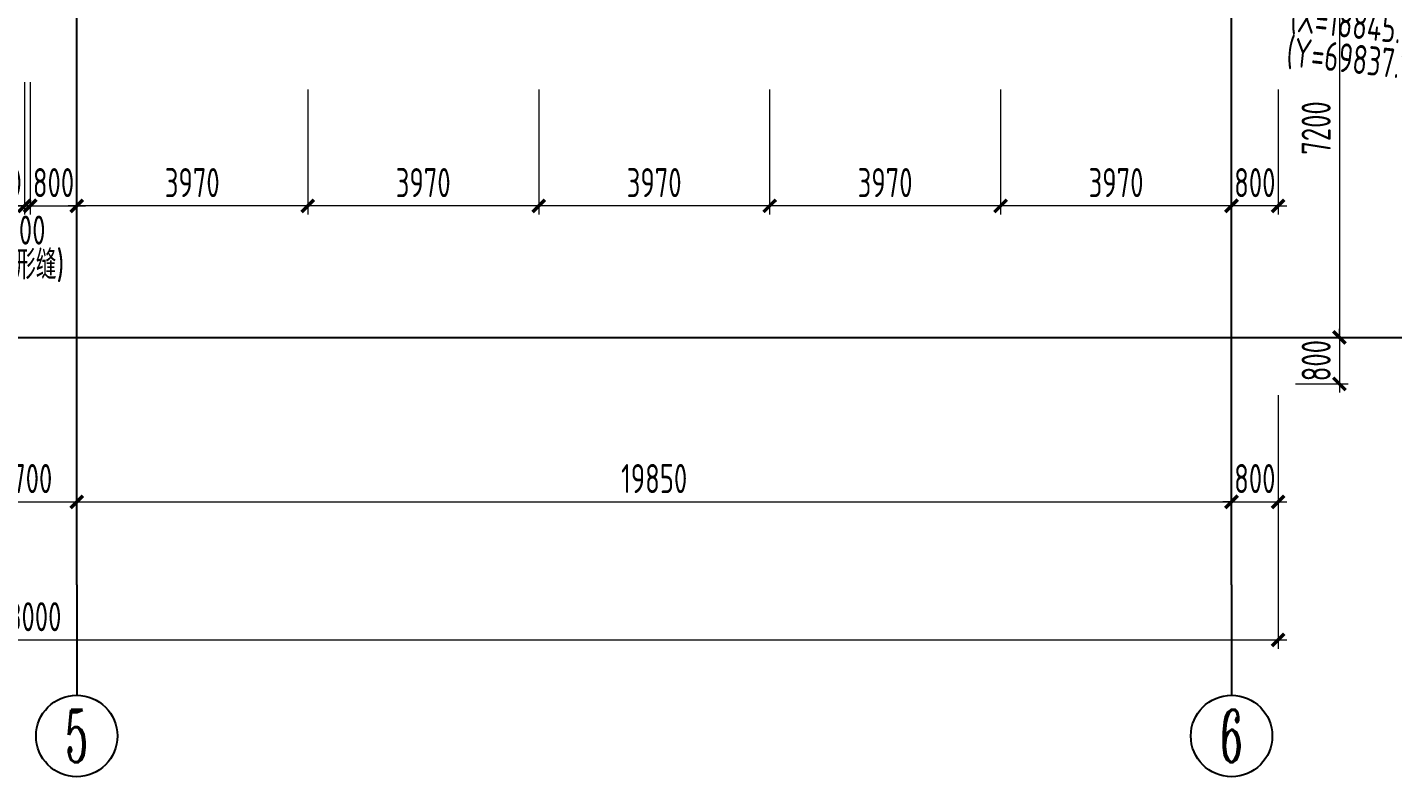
# Model space of a CAD drawing. Header units: millimetres. Extents: x -1003406 to 3312184, y 81337 to 716393.
# Drawn here: x 2051747 to 2075217, y 427185 to 440069 of the extents above; entities that cross this region are included whole.
import ezdxf
from ezdxf.enums import TextEntityAlignment as Align

# ---------------------------------------------------------------- set-up
doc = ezdxf.new("R2010")
doc.units = ezdxf.units.MM
doc.header["$LTSCALE"] = 10
doc.linetypes.add('DOTE', pattern=[2.42, 2, -0.2, 0.02, -0.2])
doc.layers.get('0').update_dxf_attribs({"linetype": 'CONTINUOUS'})
doc.layers.get('Defpoints').update_dxf_attribs({"linetype": 'CONTINUOUS'})
for name, color, linetype in [('AXIS', 3, 'CONTINUOUS'), ('AXIS_TEXT', 7, 'CONTINUOUS'), ('DIM', 3, 'CONTINUOUS'), ('DOTE', 1, 'DOTE'), ('变形缝', 4, 'CONTINUOUS'), ('砖块-sk', 252, 'CONTINUOUS')]:
    doc.layers.add(name, color=color, linetype=linetype)
doc.layers.add('文字及标注', color=3, linetype='CONTINUOUS', lineweight=15)
doc.layers.add('标注', color=7, linetype='CONTINUOUS', lineweight=9)
doc.styles.add('_TCH_AXIS', font='COMPLEX', dxfattribs={"bigfont": 'GBCBIG'})
doc.styles.add('COMPLEX', font='COMPLEX.shx')
doc.styles.add('TCCAD_Dimension', font='Tssdeng.shx', dxfattribs={"width": 0.7, "bigfont": 'hztxt.shx'})
doc.styles.add('TSSD_CHINA', font='tssdeng.shx', dxfattribs={"width": 0.8, "height": 8, "bigfont": 'tssdchn.shx'})
doc.styles.add('TSSD_Dimension', font='Tssdeng.shx', dxfattribs={"width": 0.7, "bigfont": 'hztxt.shx'})
doc.dimstyles.new('TSSD_100_150', dxfattribs={"dimtxt": 500, "dimasz": 150, "dimexe": 150, "dimexo": 300, "dimgap": 150, "dimtad": 1, "dimdec": 0, "dimzin": 0, "dimdsep": 46, "dimtxsty": 'TSSD_Dimension', "dimblk": 'ARCHTICK', "dimcen": 0, "dimdle": 150, "dimclrt": 7, "dimadec": 0, "dimazin": 0, "dimtfac": 1, "dimtdec": 0, "dimtix": 1, "dimtmove": 2, "dimatfit": 3, "dimfxl": 1, "dimtolj": 1, "dimtzin": 0, "dimarcsym": 0})

# ---------------------------------------------------------------- blocks, each defined once
blk = doc.blocks.new('_ArchTick')
at = {"color": 0, "const_width": 0.4}
blk.add_lwpolyline([(-0.71, -0.71), (0.71, 0.71)], dxfattribs=at)
blk = doc.blocks.new('*D770')
at = {"layer": 'Defpoints', "color": 0, "transparency": 16777216}
for p in [(1253323, 251220), (1296323, 251220), (1296323, 246818)]:
    blk.add_point(p, dxfattribs=at)
at = {"layer": 'DIM', "color": 0, "lineweight": -2, "transparency": 16777216}
for p, q in [((1253323, 250920), (1253323, 246668)), ((1296323, 250920), (1296323, 246668)), ((1253173, 246818), (1296473, 246818))]:
    blk.add_line(p, q, dxfattribs=at)
at = {"layer": 'DIM', "color": 0, "lineweight": -2, "transparency": 16777216, "xscale": 150, "yscale": 150, "zscale": 150, "rotation": 180}
blk.add_blockref('_ArchTick', (1253323, 246818), dxfattribs=at)
at = {"layer": 'DIM', "color": 0, "lineweight": -2, "transparency": 16777216, "xscale": 150, "yscale": 150, "zscale": 150}
blk.add_blockref('_ArchTick', (1296323, 246818), dxfattribs=at)
at = {"layer": 'DIM', "color": 7, "transparency": 16777216, "insert": (1274823, 247218), "char_height": 500, "attachment_point": 5, "style": 'TSSD_Dimension'}
blk.add_mtext('\\A1;43000', dxfattribs=at)
blk = doc.blocks.new('_axiso')
blk.add_circle((0, 0), 0.5)
at = {"layer": 'AXIS_TEXT', "style": 'COMPLEX', "width": 1.041667}
blk.add_attdef('A', text='', height=0.56, dxfattribs=at).set_placement((-0.25, -0.28), (0.25, -0.28), align=Align.FIT)
blk = doc.blocks.new('*D707')
at = {"layer": 'Defpoints', "color": 0, "transparency": 16777216}
for p in [(1274773, 256707), (1273973, 256416), (1274773, 254281)]:
    blk.add_point(p, dxfattribs=at)
at = {"layer": 'DIM', "color": 0, "lineweight": -2, "transparency": 16777216}
for p, q in [((1274773, 256407), (1274773, 254131)), ((1273973, 256116), (1273973, 254131)), ((1273973, 254281), (1273823, 254281)), ((1273973, 254281), (1274773, 254281)), ((1274773, 254281), (1274923, 254281))]:
    blk.add_line(p, q, dxfattribs=at)
at = {"layer": 'DIM', "color": 0, "lineweight": -2, "transparency": 16777216, "xscale": 150, "yscale": 150, "zscale": 150}
for p, rotation in [((1273973, 254281), 1.667546101202788e-09), ((1274773, 254281), 180.0000000016676)]:
    blk.add_blockref('_ArchTick', p, dxfattribs=dict(at, rotation=rotation))
at = {"layer": 'DIM', "color": 7, "transparency": 16777216, "insert": (1274373, 254681), "char_height": 500, "attachment_point": 5, "rotation": 0, "style": 'TSSD_Dimension'}
blk.add_mtext('\\A1;800', dxfattribs=at)
blk = doc.blocks.new('*D708')
at = {"layer": 'Defpoints', "color": 0, "transparency": 16777216}
for p in [(1275673, 251327), (1295523, 251327), (1295523, 249193)]:
    blk.add_point(p, dxfattribs=at)
at = {"layer": 'DIM', "color": 0, "lineweight": -2, "transparency": 16777216}
for p, q in [((1275673, 251027), (1275673, 249043)), ((1295523, 251027), (1295523, 249043)), ((1275523, 249193), (1295673, 249193))]:
    blk.add_line(p, q, dxfattribs=at)
at = {"layer": 'DIM', "color": 0, "lineweight": -2, "transparency": 16777216, "xscale": 150, "yscale": 150, "zscale": 150}
for p, rotation in [((1275673, 249193), 180.0000000016676), ((1295523, 249193), 1.667526652835144e-09)]:
    blk.add_blockref('_ArchTick', p, dxfattribs=dict(at, rotation=rotation))
at = {"layer": 'DIM', "color": 7, "transparency": 16777216, "insert": (1285598, 249593), "char_height": 500, "attachment_point": 5, "rotation": 0, "style": 'TSSD_Dimension'}
blk.add_mtext('\\A1;19850', dxfattribs=at)
blk = doc.blocks.new('*D709')
at = {"layer": 'Defpoints', "color": 0, "transparency": 16777216}
for p in [(1295523, 251327), (1296323, 251327), (1296323, 249193)]:
    blk.add_point(p, dxfattribs=at)
at = {"layer": 'DIM', "color": 0, "lineweight": -2, "transparency": 16777216}
for p, q in [((1295523, 251027), (1295523, 249043)), ((1296323, 251027), (1296323, 249043)), ((1295523, 249193), (1295373, 249193)), ((1295523, 249193), (1296323, 249193)), ((1296323, 249193), (1296473, 249193))]:
    blk.add_line(p, q, dxfattribs=at)
at = {"layer": 'DIM', "color": 0, "lineweight": -2, "transparency": 16777216, "xscale": 150, "yscale": 150, "zscale": 150}
for p, rotation in [((1295523, 249193), 1.667546101202788e-09), ((1296323, 249193), 180.0000000016676)]:
    blk.add_blockref('_ArchTick', p, dxfattribs=dict(at, rotation=rotation))
at = {"layer": 'DIM', "color": 7, "transparency": 16777216, "insert": (1295923, 249593), "char_height": 500, "attachment_point": 5, "rotation": 0, "style": 'TSSD_Dimension'}
blk.add_mtext('\\A1;800', dxfattribs=at)
blk = doc.blocks.new('*D710')
at = {"layer": 'Defpoints', "color": 0, "transparency": 16777216}
for p in [(1274773, 256707), (1274873, 256707), (1274873, 254281)]:
    blk.add_point(p, dxfattribs=at)
at = {"layer": 'DIM', "color": 0, "lineweight": -2, "transparency": 16777216}
for p, q in [((1274773, 256407), (1274773, 254131)), ((1274873, 256407), (1274873, 254131)), ((1274773, 254281), (1274623, 254281)), ((1274773, 254281), (1274873, 254281)), ((1274873, 254281), (1275023, 254281))]:
    blk.add_line(p, q, dxfattribs=at)
at = {"layer": 'DIM', "color": 0, "lineweight": -2, "transparency": 16777216, "xscale": 150, "yscale": 150, "zscale": 150}
blk.add_blockref('_ArchTick', (1274773, 254281), dxfattribs=at)
at = {"layer": 'DIM', "color": 0, "lineweight": -2, "transparency": 16777216, "xscale": 150, "yscale": 150, "zscale": 150, "rotation": 180}
blk.add_blockref('_ArchTick', (1274873, 254281), dxfattribs=at)
at = {"layer": 'DIM', "color": 7, "transparency": 16777216, "insert": (1274823, 253865), "char_height": 500, "attachment_point": 5, "style": 'TSSD_Dimension'}
blk.add_mtext('\\A1;100', dxfattribs=at)
blk = doc.blocks.new('*D711')
at = {"layer": 'Defpoints', "color": 0, "transparency": 16777216}
for p in [(1274873, 256707), (1275673, 256707), (1275673, 254281)]:
    blk.add_point(p, dxfattribs=at)
at = {"layer": 'DIM', "color": 0, "lineweight": -2, "transparency": 16777216}
for p, q in [((1274873, 256407), (1274873, 254131)), ((1275673, 256407), (1275673, 254131)), ((1274873, 254281), (1274723, 254281)), ((1274873, 254281), (1275673, 254281)), ((1275673, 254281), (1275823, 254281))]:
    blk.add_line(p, q, dxfattribs=at)
at = {"layer": 'DIM', "color": 0, "lineweight": -2, "transparency": 16777216, "xscale": 150, "yscale": 150, "zscale": 150}
for p, rotation in [((1274873, 254281), 1.667546101202788e-09), ((1275673, 254281), 180.0000000016676)]:
    blk.add_blockref('_ArchTick', p, dxfattribs=dict(at, rotation=rotation))
at = {"layer": 'DIM', "color": 7, "transparency": 16777216, "insert": (1275273, 254681), "char_height": 500, "attachment_point": 5, "rotation": 0, "style": 'TSSD_Dimension'}
blk.add_mtext('\\A1;800', dxfattribs=at)
blk = doc.blocks.new('*D712')
at = {"layer": 'Defpoints', "color": 0, "transparency": 16777216}
for p in [(1273973, 251027), (1275673, 251027), (1275673, 249193)]:
    blk.add_point(p, dxfattribs=at)
at = {"layer": 'DIM', "color": 0, "lineweight": -2, "transparency": 16777216}
for p, q in [((1273973, 250727), (1273973, 249043)), ((1275673, 250727), (1275673, 249043)), ((1273823, 249193), (1275823, 249193))]:
    blk.add_line(p, q, dxfattribs=at)
at = {"layer": 'DIM', "color": 0, "lineweight": -2, "transparency": 16777216, "xscale": 150, "yscale": 150, "zscale": 150, "rotation": 180}
blk.add_blockref('_ArchTick', (1273973, 249193), dxfattribs=at)
at = {"layer": 'DIM', "color": 0, "lineweight": -2, "transparency": 16777216, "xscale": 150, "yscale": 150, "zscale": 150}
blk.add_blockref('_ArchTick', (1275673, 249193), dxfattribs=at)
at = {"layer": 'DIM', "color": 7, "transparency": 16777216, "insert": (1274823, 249593), "char_height": 500, "attachment_point": 5, "style": 'TSSD_Dimension'}
blk.add_mtext('\\A1;1700', dxfattribs=at)
blk = doc.blocks.new('*D720')
at = {"layer": 'Defpoints', "color": 0, "transparency": 16777216}
for p in [(1295523, 256584), (1296323, 256584), (1295523, 254281)]:
    blk.add_point(p, dxfattribs=at)
at = {"layer": 'DIM', "color": 0, "lineweight": -2, "transparency": 16777216}
for p, q in [((1295523, 256284), (1295523, 254131)), ((1296323, 256284), (1296323, 254131)), ((1295523, 254281), (1295373, 254281)), ((1296323, 254281), (1295523, 254281)), ((1296323, 254281), (1296473, 254281))]:
    blk.add_line(p, q, dxfattribs=at)
at = {"layer": 'DIM', "color": 0, "lineweight": -2, "transparency": 16777216, "xscale": 150, "yscale": 150, "zscale": 150}
for p, rotation in [((1295523, 254281), 359.9999999995206), ((1296323, 254281), 179.9999999995206)]:
    blk.add_blockref('_ArchTick', p, dxfattribs=dict(at, rotation=rotation))
at = {"layer": 'DIM', "color": 7, "transparency": 16777216, "insert": (1295923, 254681), "char_height": 500, "attachment_point": 5, "style": 'TSSD_Dimension'}
blk.add_mtext('\\A1;800', dxfattribs=at)
blk = doc.blocks.new('*D721')
at = {"layer": 'Defpoints', "color": 0, "transparency": 16777216}
for p in [(1291553, 256584), (1295523, 256584), (1291553, 254281)]:
    blk.add_point(p, dxfattribs=at)
at = {"layer": 'DIM', "color": 0, "lineweight": -2, "transparency": 16777216}
for p, q in [((1291553, 256284), (1291553, 254131)), ((1295523, 256284), (1295523, 254131)), ((1295673, 254281), (1291403, 254281))]:
    blk.add_line(p, q, dxfattribs=at)
at = {"layer": 'DIM', "color": 0, "lineweight": -2, "transparency": 16777216, "xscale": 150, "yscale": 150, "zscale": 150, "rotation": 180}
blk.add_blockref('_ArchTick', (1291553, 254281), dxfattribs=at)
at = {"layer": 'DIM', "color": 0, "lineweight": -2, "transparency": 16777216, "xscale": 150, "yscale": 150, "zscale": 150}
blk.add_blockref('_ArchTick', (1295523, 254281), dxfattribs=at)
at = {"layer": 'DIM', "color": 7, "transparency": 16777216, "insert": (1293538, 254681), "char_height": 500, "attachment_point": 5, "style": 'TSSD_Dimension'}
blk.add_mtext('\\A1;3970', dxfattribs=at)
blk = doc.blocks.new('*D722')
at = {"layer": 'Defpoints', "color": 0, "transparency": 16777216}
for p in [(1287583, 256584), (1291553, 256584), (1287583, 254281)]:
    blk.add_point(p, dxfattribs=at)
at = {"layer": 'DIM', "color": 0, "lineweight": -2, "transparency": 16777216}
for p, q in [((1287583, 256284), (1287583, 254131)), ((1291553, 256284), (1291553, 254131)), ((1291703, 254281), (1287433, 254281))]:
    blk.add_line(p, q, dxfattribs=at)
at = {"layer": 'DIM', "color": 0, "lineweight": -2, "transparency": 16777216, "xscale": 150, "yscale": 150, "zscale": 150, "rotation": 180}
blk.add_blockref('_ArchTick', (1287583, 254281), dxfattribs=at)
at = {"layer": 'DIM', "color": 0, "lineweight": -2, "transparency": 16777216, "xscale": 150, "yscale": 150, "zscale": 150}
blk.add_blockref('_ArchTick', (1291553, 254281), dxfattribs=at)
at = {"layer": 'DIM', "color": 7, "transparency": 16777216, "insert": (1289568, 254681), "char_height": 500, "attachment_point": 5, "style": 'TSSD_Dimension'}
blk.add_mtext('\\A1;3970', dxfattribs=at)
blk = doc.blocks.new('*D723')
at = {"layer": 'Defpoints', "color": 0, "transparency": 16777216}
for p in [(1283613, 256584), (1287583, 256584), (1283613, 254281)]:
    blk.add_point(p, dxfattribs=at)
at = {"layer": 'DIM', "color": 0, "lineweight": -2, "transparency": 16777216}
for p, q in [((1283613, 256284), (1283613, 254131)), ((1287583, 256284), (1287583, 254131)), ((1287733, 254281), (1283463, 254281))]:
    blk.add_line(p, q, dxfattribs=at)
at = {"layer": 'DIM', "color": 0, "lineweight": -2, "transparency": 16777216, "xscale": 150, "yscale": 150, "zscale": 150, "rotation": 180}
blk.add_blockref('_ArchTick', (1283613, 254281), dxfattribs=at)
at = {"layer": 'DIM', "color": 0, "lineweight": -2, "transparency": 16777216, "xscale": 150, "yscale": 150, "zscale": 150}
blk.add_blockref('_ArchTick', (1287583, 254281), dxfattribs=at)
at = {"layer": 'DIM', "color": 7, "transparency": 16777216, "insert": (1285598, 254681), "char_height": 500, "attachment_point": 5, "style": 'TSSD_Dimension'}
blk.add_mtext('\\A1;3970', dxfattribs=at)
blk = doc.blocks.new('*D724')
at = {"layer": 'Defpoints', "color": 0, "transparency": 16777216}
for p in [(1279643, 256584), (1283613, 256584), (1279643, 254281)]:
    blk.add_point(p, dxfattribs=at)
at = {"layer": 'DIM', "color": 0, "lineweight": -2, "transparency": 16777216}
for p, q in [((1279643, 256284), (1279643, 254131)), ((1283613, 256284), (1283613, 254131)), ((1283763, 254281), (1279493, 254281))]:
    blk.add_line(p, q, dxfattribs=at)
at = {"layer": 'DIM', "color": 0, "lineweight": -2, "transparency": 16777216, "xscale": 150, "yscale": 150, "zscale": 150, "rotation": 180}
blk.add_blockref('_ArchTick', (1279643, 254281), dxfattribs=at)
at = {"layer": 'DIM', "color": 0, "lineweight": -2, "transparency": 16777216, "xscale": 150, "yscale": 150, "zscale": 150}
blk.add_blockref('_ArchTick', (1283613, 254281), dxfattribs=at)
at = {"layer": 'DIM', "color": 7, "transparency": 16777216, "insert": (1281628, 254681), "char_height": 500, "attachment_point": 5, "style": 'TSSD_Dimension'}
blk.add_mtext('\\A1;3970', dxfattribs=at)
blk = doc.blocks.new('*D725')
at = {"layer": 'Defpoints', "color": 0, "transparency": 16777216}
for p in [(1275673, 256584), (1279643, 256584), (1275673, 254281)]:
    blk.add_point(p, dxfattribs=at)
at = {"layer": 'DIM', "color": 0, "lineweight": -2, "transparency": 16777216}
for p, q in [((1275673, 256284), (1275673, 254131)), ((1279643, 256284), (1279643, 254131)), ((1279793, 254281), (1275523, 254281))]:
    blk.add_line(p, q, dxfattribs=at)
at = {"layer": 'DIM', "color": 0, "lineweight": -2, "transparency": 16777216, "xscale": 150, "yscale": 150, "zscale": 150, "rotation": 180}
blk.add_blockref('_ArchTick', (1275673, 254281), dxfattribs=at)
at = {"layer": 'DIM', "color": 0, "lineweight": -2, "transparency": 16777216, "xscale": 150, "yscale": 150, "zscale": 150}
blk.add_blockref('_ArchTick', (1279643, 254281), dxfattribs=at)
at = {"layer": 'DIM', "color": 7, "transparency": 16777216, "insert": (1277658, 254681), "char_height": 500, "attachment_point": 5, "style": 'TSSD_Dimension'}
blk.add_mtext('\\A1;3970', dxfattribs=at)
blk = doc.blocks.new('*D729')
at = {"layer": 'Defpoints', "color": 0, "transparency": 16777216}
for p in [(1296323, 259220), (1296323, 252020), (1297377, 252020)]:
    blk.add_point(p, dxfattribs=at)
at = {"layer": 'DIM', "color": 0, "lineweight": -2, "transparency": 16777216}
for p, q in [((1297377, 259370), (1297377, 251870)), ((1296623, 259220), (1297527, 259220)), ((1296623, 252020), (1297527, 252020))]:
    blk.add_line(p, q, dxfattribs=at)
at = {"layer": 'DIM', "color": 0, "lineweight": -2, "transparency": 16777216, "xscale": 150, "yscale": 150, "zscale": 150}
for p, rotation in [((1297377, 259220), 90), ((1297377, 252020), 270)]:
    blk.add_blockref('_ArchTick', p, dxfattribs=dict(at, rotation=rotation))
at = {"layer": 'DIM', "color": 7, "transparency": 16777216, "insert": (1296977, 255620), "char_height": 500, "attachment_point": 5, "rotation": 90, "style": 'TSSD_Dimension'}
blk.add_mtext('\\A1;7200', dxfattribs=at)
blk = doc.blocks.new('*D730')
at = {"layer": 'Defpoints', "color": 0, "transparency": 16777216}
for p in [(1296323, 252020), (1296323, 251220), (1297377, 251220)]:
    blk.add_point(p, dxfattribs=at)
at = {"layer": 'DIM', "color": 0, "lineweight": -2, "transparency": 16777216}
for p, q in [((1297377, 252020), (1297377, 252170)), ((1296623, 252020), (1297527, 252020)), ((1297377, 252020), (1297377, 251220)), ((1296623, 251220), (1297527, 251220)), ((1297377, 251220), (1297377, 251070))]:
    blk.add_line(p, q, dxfattribs=at)
at = {"layer": 'DIM', "color": 0, "lineweight": -2, "transparency": 16777216, "xscale": 150, "yscale": 150, "zscale": 150}
for p, rotation in [((1297377, 252020), 270), ((1297377, 251220), 90)]:
    blk.add_blockref('_ArchTick', p, dxfattribs=dict(at, rotation=rotation))
at = {"layer": 'DIM', "color": 7, "transparency": 16777216, "insert": (1296977, 251620), "char_height": 500, "attachment_point": 5, "rotation": 90, "style": 'TSSD_Dimension'}
blk.add_mtext('\\A1;800', dxfattribs=at)
blk = doc.blocks.new('0')
at = {"layer": '砖块-sk'}
h = blk.add_hatch(dxfattribs=at)
h.set_pattern_fill('ANSI37', color=256, scale=200, angle=-1.29735)
h.set_pattern_definition([(43.70265, (-1028711.74, -419112.1), (-438.73154, 459.06387), []), (133.70265, (-1028711.74, -419112.1), (-459.06387, -438.73154), [])])
h.paths.add_polyline_path([(-57316.3, -19633.1), (-57736.3, -19633.1), (-57736.3, -19793.1), (-57766.3, -19793.1), (-57766.3, -22633.1), (-57736.3, -22633.1), (-57736.3, -22793.1), (-57766.3, -22793.1), (-57766.3, -26197.1), (-57736.3, -26197.1), (-57736.3, -26357.1), (-57896.3, -26357.1), (-57896.3, -26197.1), (-57866.3, -26197.1), (-57866.3, -22793.1), (-57896.3, -22793.1), (-57896.3, -22633.1), (-57866.3, -22633.1), (-57866.3, -19793.1), (-57896.3, -19793.1), (-57896.3, -19633.1), (-58316.3, -19633.1), (-58316.3, -41400.9), (-66316.3, -41400.9), (-66316.3, -19633.1), (-66736.3, -19633.1), (-66736.3, -19793.1), (-66766.3, -19793.1), (-66766.3, -22809.7), (-66736.3, -22809.7), (-66736.3, -22969.7), (-66766.3, -22969.7), (-66766.3, -25633.1), (-66736.3, -25633.1), (-66736.3, -25793.1), (-66766.3, -25793.1), (-66766.3, -28633.1), (-66736.3, -28633.1), (-66736.3, -28793.1), (-66766.3, -28793.1), (-66766.3, -31633.1), (-66736.3, -31633.1), (-66736.3, -31793.1), (-66766.3, -31793.1), (-66766.3, -34633.1), (-66736.3, -34633.1), (-66736.3, -34793.1), (-66766.3, -34793.1), (-66776.1, -37771.8), (-66736.3, -37633.1), (-66736.3, -37793.1), (-66766.3, -37793.1), (-66766.3, -40633.1), (-66736.3, -40633.1), (-66736.3, -40793.1), (-66766.3, -40793.1), (-66766.3, -41821.8), (-66736.3, -41821.8), (-66736.3, -41850.9), (-65084.1, -41850.9), (-65084.1, -41820.9), (-64924.1, -41820.9), (-64924.1, -41850.9), (-62084.1, -41850.9), (-62084.1, -41820.9), (-61924.1, -41820.9), (-61924.1, -41850.9), (-59084.1, -41850.9), (-59084.1, -41820.9), (-58924.1, -41820.9), (-58924.1, -41850.9), (-57896.3, -41850.9), (-57896.3, -41821.8), (-57866.3, -41821.8), (-57866.3, -40168.7), (-57896.3, -40168.7), (-57896.3, -40008.7), (-57866.3, -40008.7), (-57866.3, -37168.7), (-57896.3, -37168.7), (-57896.3, -37008.7), (-57866.3, -37008.7), (-57866.3, -34545.9), (-57896.3, -34545.9), (-57896.3, -34385.9), (-57736.3, -34385.9), (-57736.3, -34545.9), (-57766.3, -34545.9), (-57766.3, -37008.7), (-57736.3, -37008.7), (-57736.3, -37168.7), (-57766.3, -37168.7), (-57766.3, -40008.7), (-57736.3, -40008.7), (-57736.3, -40168.7), (-57766.3, -40168.7), (-57766.3, -41821.8), (-57736.3, -41821.8), (-57736.3, -41981.8), (-57896.3, -41981.8), (-57896.3, -41950.9), (-58924.1, -41950.9), (-58924.1, -41980.9), (-59084.1, -41980.9), (-59084.1, -41950.9), (-61924.1, -41950.9), (-61924.1, -41980.9), (-62084.1, -41980.9), (-62084.1, -41950.9), (-64924.1, -41950.9), (-64924.1, -41980.9), (-65084.1, -41980.9), (-65084.1, -41950.9), (-66736.3, -41950.9), (-66736.3, -41981.8), (-66896.3, -41981.8), (-66896.3, -41821.8), (-66866.3, -41821.8), (-66866.3, -40793.1), (-66896.3, -40793.1), (-66896.3, -40633.1), (-66866.3, -40633.1), (-66866.3, -37793.1), (-66896.3, -37793.1), (-66896.3, -37633.1), (-66866.3, -37771.8), (-66866.3, -34793.1), (-66896.3, -34793.1), (-66896.3, -34633.1), (-66866.3, -34633.1), (-66866.3, -31793.1), (-66896.3, -31793.1), (-66896.3, -31633.1), (-66866.3, -31633.1), (-66866.3, -28793.1), (-66896.3, -28793.1), (-66896.3, -28633.1), (-66866.3, -28633.1), (-66866.3, -25793.1), (-66896.3, -25793.1), (-66896.3, -25633.1), (-66866.3, -25633.1), (-66866.3, -22969.7), (-66896.3, -22969.7), (-66896.3, -22809.7), (-66866.3, -22809.7), (-66866.3, -19793.1), (-66896.3, -19793.1), (-66896.3, -19633.1), (-67316.3, -19633.1), (-67316.3, -42400.9), (-57316.3, -42400.9)])
edge = h.paths.add_edge_path()
edge.add_line((-57766.3, -19373.1), (-57736.3, -19373.1))
edge.add_line((-57736.3, -19373.1), (-57736.3, -19533.1))
edge.add_line((-57736.3, -19533.1), (-57316.3, -19533.1))
edge.add_line((-57316.3, -19533.1), (-57316.3, 2599.1))
edge.add_line((-57316.3, 2599.1), (-70764.2, -3440.5))
edge.add_arc((-106596.3, -19533.1), 39280, 0, 24.1854, ccw=False)
edge.add_line((-67316.3, -19533.1), (-66896.3, -19533.1))
edge.add_line((-66896.3, -19533.1), (-66896.3, -19373.1))
edge.add_line((-66896.3, -19373.1), (-66866.7, -19373.1))
edge.add_arc((-106596.3, -19533.1), 39730, 0.23074, 4.32095)
edge.add_line((-66979.3, -16539.7), (-67009.2, -16542))
edge.add_line((-67009.2, -16542), (-67021.2, -16382.4))
edge.add_line((-67021.2, -16382.4), (-66991.7, -16380.2))
edge.add_arc((-106596.3, -19533.1), 39730, 4.55169, 8.6419)
edge.add_line((-67317.4, -13563.3), (-67347.1, -13567.9))
edge.add_line((-67347.1, -13567.9), (-67371.1, -13409.7))
edge.add_line((-67371.1, -13409.7), (-67341.8, -13405.2))
edge.add_arc((-106596.3, -19533.1), 39730, 8.87264, 12.96285)
edge.add_line((-67878.8, -10620.9), (-67908.1, -10627.6))
edge.add_line((-67908.1, -10627.6), (-67944, -10471.7))
edge.add_line((-67944, -10471.7), (-67915, -10465.1))
edge.add_arc((-106596.3, -19533.1), 39730, 13.19359, 23.53642)
edge.add_line((-70171.6, -3667.7), (-57766.3, 1903.7))
edge.add_line((-57766.3, 1903.7), (-57766.3, -13409.6))
edge.add_line((-57766.3, -13409.6), (-57736.3, -13409.6))
edge.add_line((-57736.3, -13409.6), (-57736.3, -13569.6))
edge.add_line((-57736.3, -13569.6), (-57766.3, -13569.6))
edge.add_line((-57766.3, -13569.6), (-57766.3, -16409.6))
edge.add_line((-57766.3, -16409.6), (-57736.3, -16409.6))
edge.add_line((-57736.3, -16409.6), (-57736.3, -16569.6))
edge.add_line((-57736.3, -16569.6), (-57766.3, -16569.6))
edge.add_line((-57766.3, -16569.6), (-57766.3, -19373.1))
edge = h.paths.add_edge_path(flags=17)
edge.add_line((-67817.6, -10442.6), (-67788, -10435.8))
edge.add_line((-67788, -10435.8), (-67752.2, -10591.8))
edge.add_line((-67752.2, -10591.8), (-67781.4, -10598.5))
edge.add_arc((-106596.3, -19533.1), 39830, 8.87206, 12.96285, ccw=False)
edge.add_line((-67242.9, -13390.2), (-67212.9, -13385.6))
edge.add_line((-67212.9, -13385.6), (-67188.9, -13543.8))
edge.add_line((-67188.9, -13543.8), (-67218.5, -13548.3))
edge.add_arc((-106596.3, -19533.1), 39830, 4.55111, 8.6419, ccw=False)
edge.add_line((-66891.9, -16372.7), (-66861.7, -16370.4))
edge.add_line((-66861.7, -16370.4), (-66849.6, -16529.9))
edge.add_line((-66849.6, -16529.9), (-66879.6, -16532.2))
edge.add_arc((-106596.3, -19533.1), 39830, 0.23016, 4.32095, ccw=False)
edge.add_line((-66766.7, -19373.1), (-66736.3, -19373.1))
edge.add_line((-66736.3, -19373.1), (-66736.3, -19533.1))
edge.add_line((-66736.3, -19533.1), (-66316.3, -19533.1))
edge.add_arc((-106596.3, -19533.1), 40280, 0, 22.76281)
edge.add_line((-69453.6, -3948.1), (-58316.3, 1053.8))
edge.add_line((-58316.3, 1053.8), (-58316.3, -19533.1))
edge.add_line((-58316.3, -19533.1), (-57896.3, -19533.1))
edge.add_line((-57896.3, -19533.1), (-57896.3, -19373.1))
edge.add_line((-57896.3, -19373.1), (-57866.3, -19373.1))
edge.add_line((-57866.3, -19373.1), (-57866.3, -16569.6))
edge.add_line((-57866.3, -16569.6), (-57896.3, -16569.6))
edge.add_line((-57896.3, -16569.6), (-57896.3, -16409.6))
edge.add_line((-57896.3, -16409.6), (-57866.3, -16409.6))
edge.add_line((-57866.3, -16409.6), (-57866.3, -13569.6))
edge.add_line((-57866.3, -13569.6), (-57896.3, -13569.6))
edge.add_line((-57896.3, -13569.6), (-57896.3, -13409.6))
edge.add_line((-57896.3, -13409.6), (-57866.3, -13409.6))
edge.add_line((-57866.3, -13409.6), (-57866.3, 1749.2))
edge.add_line((-57866.3, 1749.2), (-70040.6, -3718.4))
edge.add_arc((-106596.3, -19533.1), 39830, 13.19301, 23.39419, ccw=False)
h.paths.add_polyline_path([(-56216.3, -27400.9), (-35766.3, -27400.9), (-35766.3, -26400.9), (-57216.3, -26400.9), (-57216.3, -34400.9), (-35766.3, -34400.9), (-35766.3, -33400.9), (-56216.3, -33400.9)])
h.paths.add_polyline_path([(-15216.3, -27400.9), (-15216.3, -33400.9), (-35666.3, -33400.9), (-35666.3, -34400.9), (-14216.3, -34400.9), (-14216.3, -26400.9), (-35666.3, -26400.9), (-35666.3, -27400.9)])
at = {"layer": 'AXIS'}
for p, q in [((-34866.3, -45852.2), (-34866.3, -47753.1)), ((-15016.3, -45852.2), (-15016.3, -47753.1))]:
    blk.add_line(p, q, dxfattribs=at)
at = {"layer": 'DOTE'}
for points in [[(-34866.3, -45852.2), (-34866.3, -26400.9)], [(-15016.3, -45852.2), (-15016.3, -26400.9)], [(-67316.3, -41600.9), (-11980.3, -41600.9)]]:
    blk.add_lwpolyline(points, dxfattribs=at)
at = {"layer": 'AXIS'}
ref = blk.add_blockref('_axiso', (-34866.3, -48453.1), dxfattribs=dict(at, xscale=1400.000000000001, yscale=1400.000000000001, zscale=1400.000000000001))
ref.add_attrib('A', '5', dxfattribs={"layer": 'AXIS_TEXT', "height": 900.8, "style": '_TCH_AXIS', "width": 0.642857}).set_placement((-35059.4, -48903.5), (-34673.3, -48903.5), align=Align.FIT)
ref = blk.add_blockref('_axiso', (-15016.3, -48453.1), dxfattribs=dict(at, xscale=1400.000000000001, yscale=1400.000000000001, zscale=1400.000000000001))
ref.add_attrib('A', '6', dxfattribs={"layer": 'AXIS_TEXT', "height": 900.8, "style": '_TCH_AXIS', "width": 0.642857}).set_placement((-15209.4, -48903.5), (-14823.3, -48903.5), align=Align.FIT)
at = {"layer": '变形缝', "style": 'TSSD_CHINA', "width": 0.75}
blk.add_text('(变形缝)', height=500, dxfattribs=at).set_placement((-36416.1, -40602.2))
at = {"layer": '标注', "style": 'TCCAD_Dimension', "width": 0.7}
for s, p in [('(X=18845.888)', (-14024.4, -36338.2, -383963.8)), ('(Y=69837.156)', (-14090, -36932.7, -383963.8))]:
    blk.add_text(s, height=500, rotation=353.70265, dxfattribs=at).set_placement(p)
at = {"layer": 'DIM'}
for base, p1, p2, angle, picture, middle in [((-13162.1, -41600.9), (-14216.3, -34400.9), (-14216.3, -41600.9), 90, '*D729', (-13562.1, -38000.9)), ((-35766.3, -39339.1), (-36566.3, -37204.8), (-35766.3, -36913.4), 180, '*D707', (-36166.3, -38939.1)), ((-34866.3, -39339.1), (-35666.3, -36913.4), (-34866.3, -36913.4), 180, '*D711', (-35266.3, -38939.1)), ((-15016.3, -44427.8), (-34866.3, -42293.5), (-15016.3, -42293.5), 180, '*D708', (-24941.3, -44027.8)), ((-14216.3, -44427.8), (-15016.3, -42293.5), (-14216.3, -42293.5), 180, '*D709', (-14616.3, -44027.8))]:
    dim = blk.add_linear_dim(base=base, p1=p1, p2=p2, angle=angle, dimstyle='TSSD_100_150', dxfattribs=at)
    dim.commit()
    dim.dimension.update_dxf_attribs({"geometry": picture, "text_midpoint": middle, "insert": (-1310539.1, -293620.6)})
dim = blk.add_linear_dim(base=(-35666.3, -39339.1), p1=(-35766.3, -36913.4), p2=(-35666.3, -36913.4), angle=0, dimstyle='TSSD_100_150', dxfattribs=at)
dim.commit()
dim.dimension.update_dxf_attribs({"geometry": '*D710', "text_midpoint": (-35716.3, -39755.7), "dimtype": 129, "insert": (-1310539.1, -293620.6)})
for base, p1, p2, picture, middle in [((-34866.3, -39339.1), (-30896.3, -37037), (-34866.3, -37037), '*D725', (-32881.3, -38939.1)), ((-30896.3, -39339.1), (-26926.3, -37037), (-30896.3, -37037), '*D724', (-28911.3, -38939.1)), ((-26926.3, -39339.1), (-22956.3, -37037), (-26926.3, -37037), '*D723', (-24941.3, -38939.1)), ((-22956.3, -39339.1), (-18986.3, -37037), (-22956.3, -37037), '*D722', (-20971.3, -38939.1)), ((-18986.3, -39339.1), (-15016.3, -37037), (-18986.3, -37037), '*D721', (-17001.3, -38939.1))]:
    dim = blk.add_linear_dim(base=base, p1=p1, p2=p2, dimstyle='TSSD_100_150', dxfattribs=at)
    dim.commit()
    dim.dimension.update_dxf_attribs({"geometry": picture, "text_midpoint": middle, "insert": (-1310539.1, -293620.6)})
for p1, p2, distance, picture, middle in [((-14216.3, -37037), (-15016.3, -37037), 2302.1, '*D720', (-14616.3, -38939.1)), ((-14216.3, -41600.9), (-14216.3, -42400.9), 1054.3, '*D730', (-13562.1, -42000.9)), ((-57216.3, -42400.9), (-14216.3, -42400.9), -4401.8, '*D770', (-35716.3, -46402.7)), ((-36566.3, -42593.5), (-34866.3, -42593.5), -1834.3, '*D712', (-35716.3, -44027.8))]:
    dim = blk.add_aligned_dim(p1=p1, p2=p2, distance=distance, dimstyle='TSSD_100_150', dxfattribs=at)
    dim.commit()
    dim.dimension.update_dxf_attribs({"geometry": picture, "text_midpoint": middle, "insert": (-1310539.1, -293620.6)})

msp = doc.modelspace()

# ---------------------------------------------------------------- block references
at = {"layer": '文字及标注', "color": 0}
msp.add_blockref('0', (2087463, 476338.1), dxfattribs=at)

doc.saveas('drawing.dxf')
